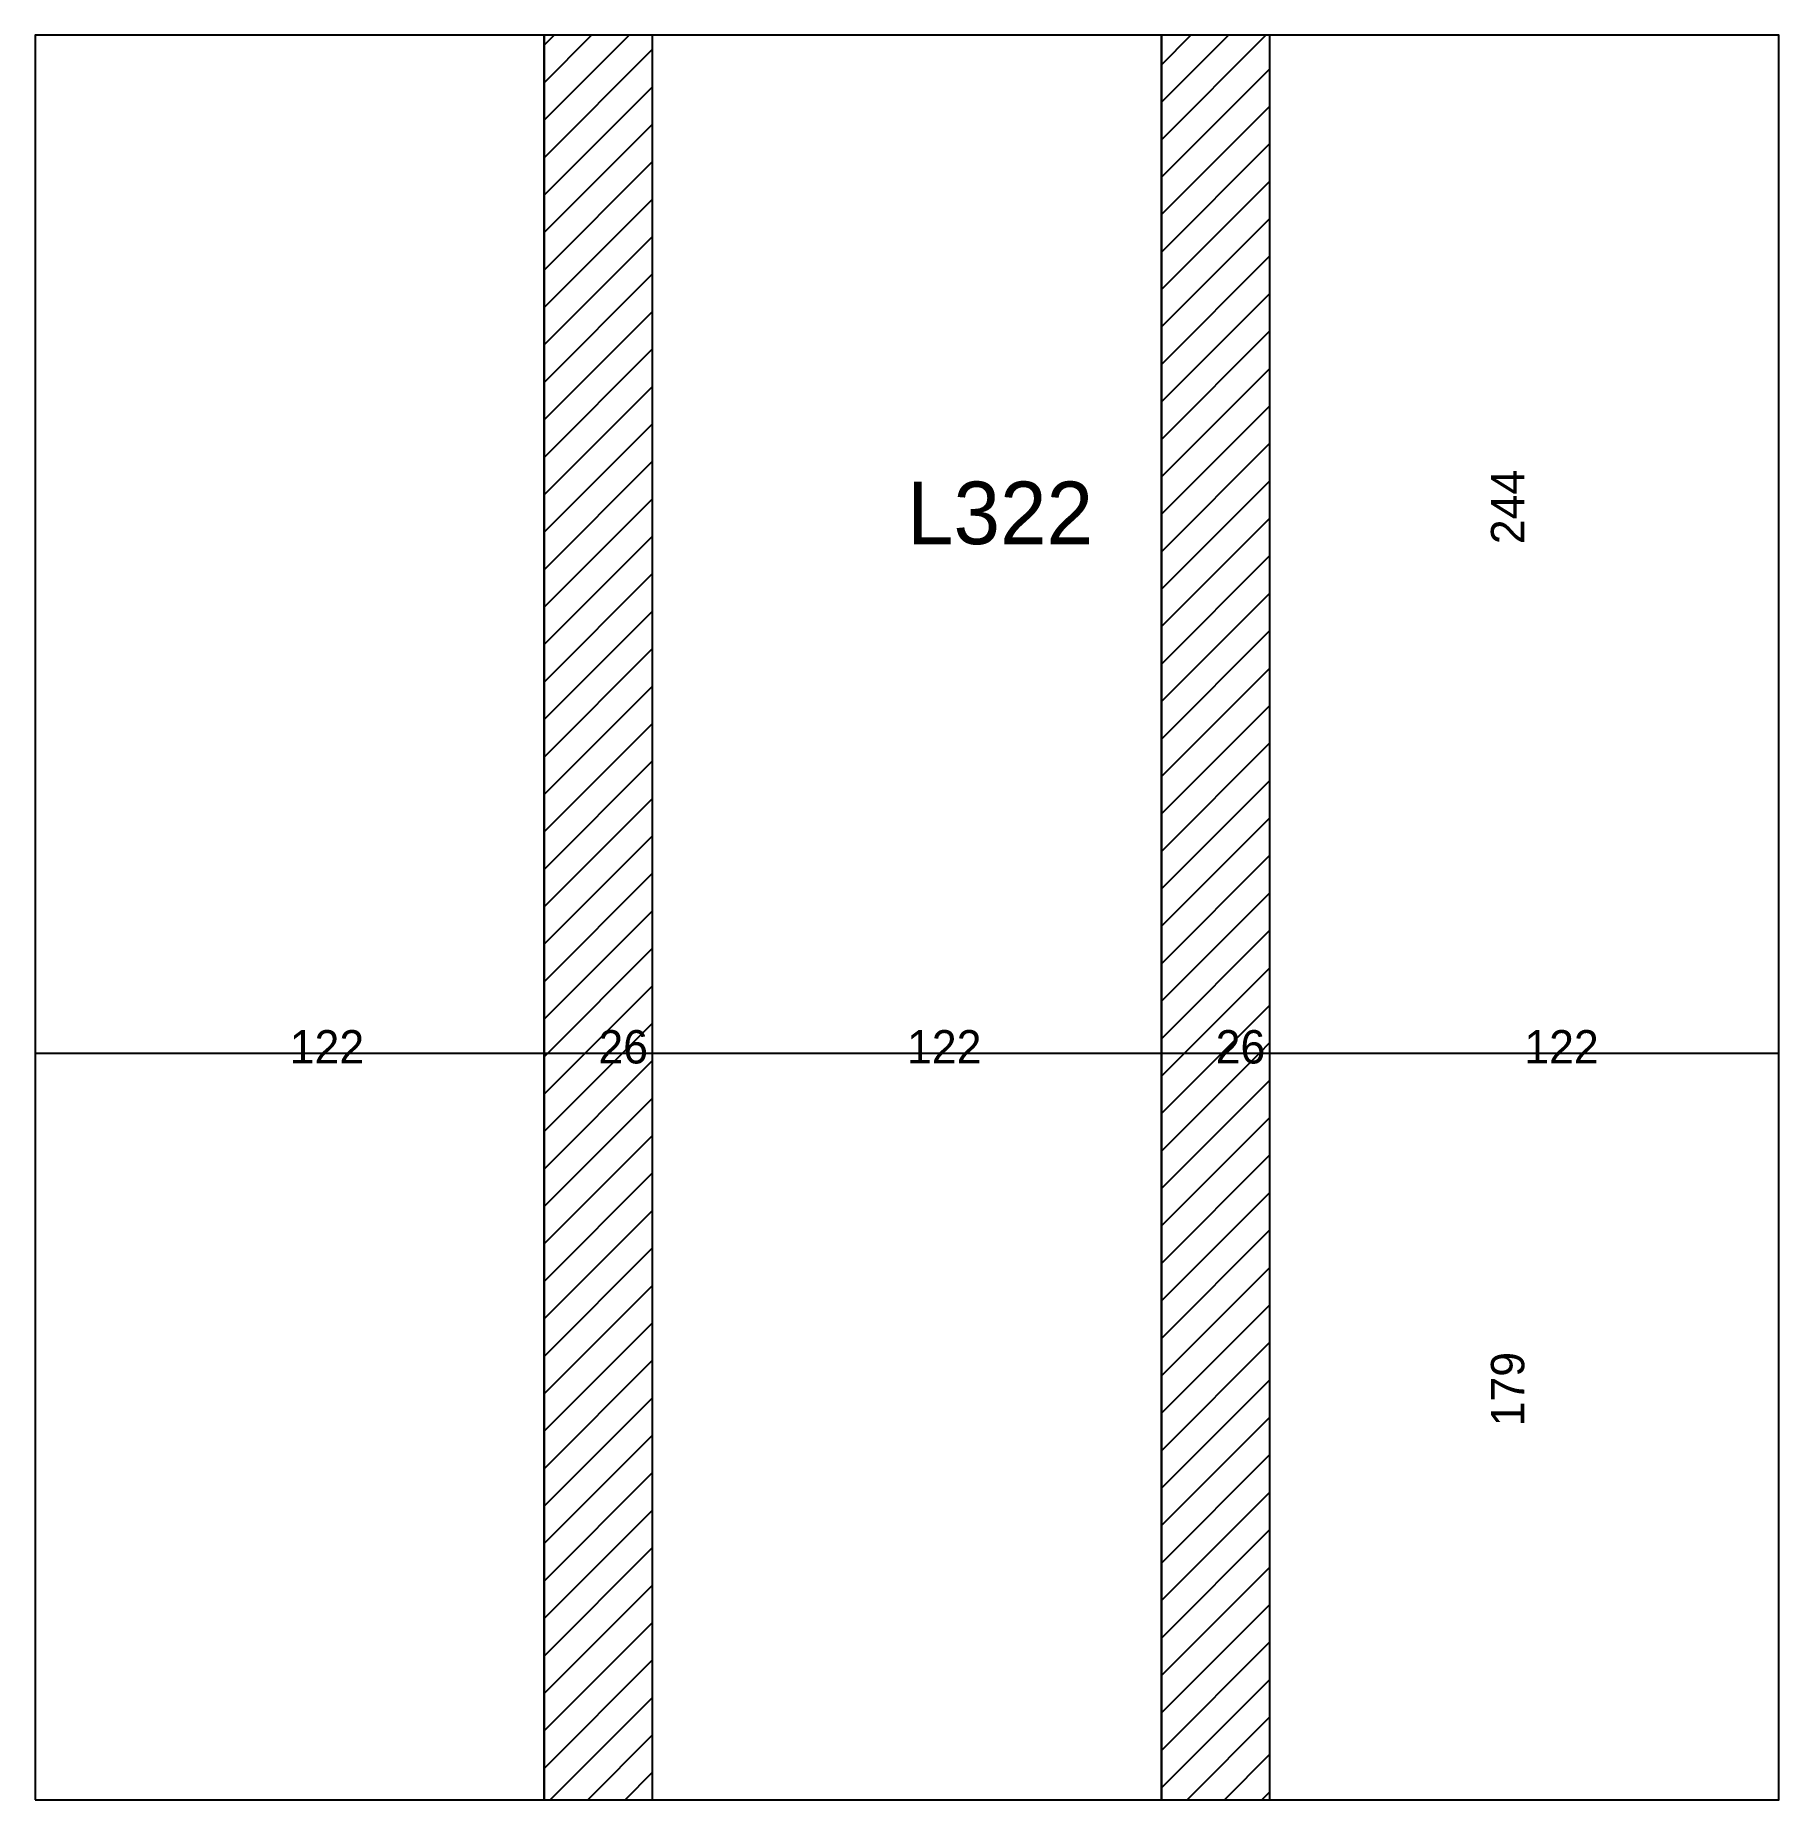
# Model space of a CAD drawing. Extents: x 4041 to 4459, y 1668 to 2091.
import ezdxf

# ---------------------------------------------------------------- set-up
doc = ezdxf.new("R2010")
doc.units = 0
for name, color, linetype in [('3', 3, 'Continuous'), ('4', 4, 'Continuous'), ('9', 9, 'Continuous'), ('Painéis', 200, 'Continuous'), ('REAPROVEITAMENTO', 251, 'Continuous')]:
    doc.layers.add(name, color=color, linetype=linetype)

msp = doc.modelspace()

# ---------------------------------------------------------------- hatches: boundary and pattern name
at = {"layer": 'REAPROVEITAMENTO'}
h = msp.add_hatch(dxfattribs=at)
h.set_pattern_fill('ANSI31', scale=2)
h.paths.add_polyline_path([(4162.98, 1846.94), (4188.98, 1846.94), (4188.98, 2090.94), (4162.98, 2090.94)])
h = msp.add_hatch(dxfattribs=at)
h.set_pattern_fill('ANSI31', scale=2)
h.paths.add_polyline_path([(4310.98, 1846.94), (4336.98, 1846.94), (4336.98, 2090.94), (4310.98, 2090.94)])
h = msp.add_hatch(dxfattribs=at)
h.set_pattern_fill('ANSI31', scale=2)
h.paths.add_polyline_path([(4162.98, 1846.94), (4162.98, 1667.94), (4188.98, 1667.94), (4188.98, 1846.94)])
h = msp.add_hatch(dxfattribs=at)
h.set_pattern_fill('ANSI31', scale=2)
h.paths.add_polyline_path([(4310.98, 1846.94), (4310.98, 1667.94), (4336.98, 1667.94), (4336.98, 1846.94)])

# ---------------------------------------------------------------- linework, layer by layer
at = {"layer": '3'}
for p, q in [((4458.98, 2090.94), (4040.98, 2090.94)), ((4040.98, 2090.94), (4040.98, 1667.94)), ((4162.98, 1667.94), (4162.98, 2090.94)), ((4310.98, 1667.94), (4310.98, 2090.94)), ((4458.98, 1667.94), (4458.98, 2090.94)), ((4040.98, 1846.94), (4458.98, 1846.94)), ((4040.98, 1667.94), (4458.98, 1667.94))]:
    msp.add_line(p, q, dxfattribs=at)
at = {"layer": '3', "lineweight": 25}
msp.add_lwpolyline([(4040.98, 1667.94), (4458.98, 1667.94), (4458.98, 2090.94), (4040.98, 2090.94)], close=True, dxfattribs=at)
at = {"layer": '3'}
for points in [[(4162.98, 2090.94), (4162.98, 1667.94)], [(4188.98, 1667.94), (4188.98, 2090.94)], [(4310.98, 2090.94), (4310.98, 1667.94)], [(4336.98, 1667.94), (4336.98, 2090.94)]]:
    msp.add_lwpolyline(points, dxfattribs=at)
at = {"layer": '9'}
for points in [[(4188.98, 1667.94), (4188.98, 1867.94), (4188.98, 1667.94)], [(4336.98, 1667.94), (4336.98, 1867.94), (4336.98, 1667.94)]]:
    msp.add_solid(points, dxfattribs=at)
at = {"layer": 'Painéis', "lineweight": 18}
for p, q in [((4162.98, 1667.94), (4162.98, 2090.94)), ((4188.98, 1667.94), (4188.98, 2090.94)), ((4310.98, 1667.94), (4310.98, 2090.94)), ((4336.98, 1667.94), (4336.98, 2090.94)), ((4040.98, 1846.94), (4458.98, 1846.94))]:
    msp.add_line(p, q, dxfattribs=at)

# ---------------------------------------------------------------- texts
at = {"layer": '4'}
msp.add_text('L322', height=15, dxfattribs=at).set_placement((4249.98, 1968.94))
at = {"layer": 'Painéis'}
for s, p in [('244', (4397.98, 1968.94)), ('179', (4397.98, 1757.44))]:
    msp.add_text(s, height=8, rotation=90, dxfattribs=at).set_placement(p)
for s, p in [('122', (4101.98, 1844.44)), ('26', (4175.98, 1844.44)), ('122', (4249.98, 1844.44)), ('26', (4323.98, 1844.44)), ('122', (4397.98, 1844.44))]:
    msp.add_text(s, height=8, dxfattribs=at).set_placement(p)

doc.saveas('drawing.dxf')
